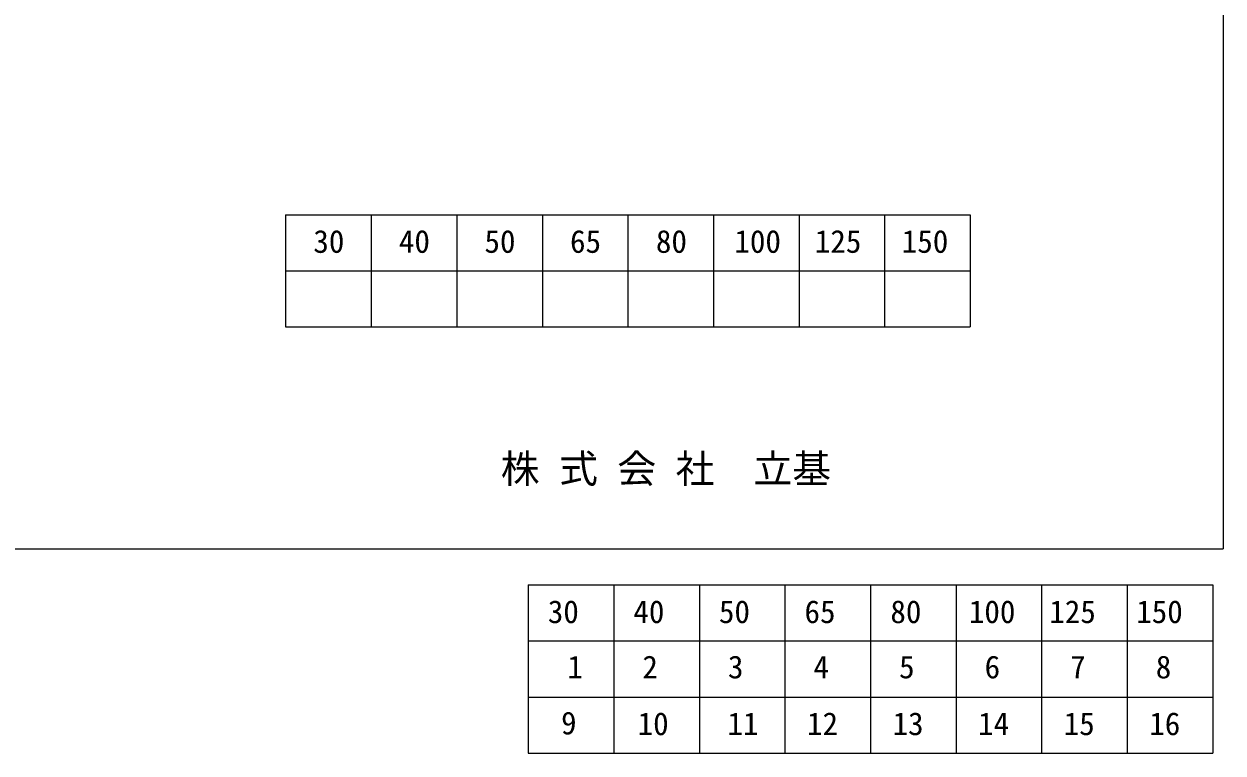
# Model space of a CAD drawing. Units: millimetres, scale not verified. Extents: x -6420 to 6420, y -3025 to 3025.
# Drawn here: x 4365 to 6420, y -3025 to -1776 of the extents above; entities that cross this region are included whole.
import ezdxf
from ezdxf.enums import TextEntityAlignment as Align

# ---------------------------------------------------------------- set-up
doc = ezdxf.new("R2010")
doc.units = ezdxf.units.MM
doc.header["$LTSCALE"] = 20
for name, color, linetype, lineweight in [('0-2_waku', 7, 'Continuous', 18), ('0-D_文字１', 7, 'Continuous', 18), ('1-4_文字２', 7, 'Continuous', 5)]:
    doc.layers.add(name, color=color, linetype=linetype, lineweight=lineweight)
doc.styles.add('ＭＳ ゴシック', font='')
doc.styles.get('ＭＳ ゴシック').set_extended_font_data('MS Gothic')

msp = doc.modelspace()

# ---------------------------------------------------------------- linework, layer by layer
at = {"layer": '0-2_waku'}
for p, q in [((6420, 3025.04), (6420, -2674.96)), ((6420, 2668.79), (6420, -2674.96)), ((4813.33, -2102.71), (4813.33, -2294.71)), ((4813.33, -2102.71), (4813.33, -2294.71)), ((4813.33, -2102.71), (4813.33, -2294.71)), ((4813.33, -2102.71), (4813.33, -2294.71)), ((4813.33, -2102.71), (5986.67, -2102.71)), ((4960, -2102.71), (4960, -2294.71)), ((5106.67, -2102.71), (5106.67, -2294.71)), ((5106.67, -2102.71), (5106.67, -2294.71)), ((5253.33, -2102.71), (5253.33, -2294.71)), ((5400, -2102.71), (5400, -2294.71)), ((5546.67, -2102.71), (5546.67, -2294.71)), ((5693.33, -2102.71), (5693.33, -2294.71)), ((5840, -2102.71), (5840, -2294.71)), ((5986.67, -2102.71), (5986.67, -2294.71)), ((4813.33, -2198.71), (5986.67, -2198.71)), ((4813.33, -2294.71), (5986.67, -2294.71)), ((-1740, -2674.96), (6420, -2674.96))]:
    msp.add_line(p, q, dxfattribs=at)
msp.add_lwpolyline([(-1740, 3025.04), (6420, 3025.04), (6420, -2674.96)], dxfattribs=at)
at = {"layer": '1-4_文字２'}
for p, q in [((5229.09, -2737.08), (5229.09, -2929.08)), ((5229.09, -2737.08), (5229.09, -2929.08)), ((5229.09, -2737.08), (5229.09, -2929.08)), ((5229.09, -2737.08), (5229.09, -2929.08)), ((5229.09, -2737.08), (6402.43, -2737.08)), ((5229.09, -2737.08), (5229.09, -2929.08)), ((5229.09, -2737.08), (5229.09, -2929.08)), ((5229.09, -2737.08), (5229.09, -2929.08)), ((5229.09, -2737.08), (5229.09, -2929.08)), ((5229.09, -2737.08), (6402.43, -2737.08)), ((5375.76, -2737.08), (5375.76, -2929.08)), ((5375.76, -2737.08), (5375.76, -2929.08)), ((5522.43, -2737.08), (5522.43, -2929.08)), ((5522.43, -2737.08), (5522.43, -2929.08)), ((5522.43, -2737.08), (5522.43, -2929.08)), ((5522.43, -2737.08), (5522.43, -2929.08)), ((5669.09, -2737.08), (5669.09, -2929.08)), ((5669.09, -2737.08), (5669.09, -2929.08)), ((5815.76, -2737.08), (5815.76, -2929.08)), ((5815.76, -2737.08), (5815.76, -2929.08)), ((5962.43, -2737.08), (5962.43, -2929.08)), ((5962.43, -2737.08), (5962.43, -2929.08)), ((6109.09, -2737.08), (6109.09, -2929.08)), ((6109.09, -2737.08), (6109.09, -2929.08)), ((6255.76, -2737.08), (6255.76, -2929.08)), ((6255.76, -2737.08), (6255.76, -2929.08)), ((6402.43, -2737.08), (6402.43, -2929.08)), ((6402.43, -2737.08), (6402.43, -2929.08)), ((5229.09, -2833.08), (6402.43, -2833.08)), ((5229.09, -2833.08), (6402.43, -2833.08)), ((5229.09, -2929.08), (6402.43, -2929.08)), ((5229.09, -2929.08), (6402.43, -2929.08)), ((5229.09, -2929.08), (5229.09, -3025.08)), ((5229.09, -2929.08), (5229.09, -3025.08)), ((5229.09, -2929.08), (5229.09, -3025.08)), ((5229.09, -2929.08), (5229.09, -3025.08)), ((5229.09, -2929.08), (6402.43, -2929.08)), ((5229.09, -2929.08), (5229.09, -3025.08)), ((5229.09, -2929.08), (5229.09, -3025.08)), ((5229.09, -2929.08), (5229.09, -3025.08)), ((5229.09, -2929.08), (5229.09, -3025.08)), ((5229.09, -2929.08), (6402.43, -2929.08)), ((5375.76, -2929.08), (5375.76, -3025.08)), ((5375.76, -2929.08), (5375.76, -3025.08)), ((5522.43, -2929.08), (5522.43, -3025.08)), ((5522.43, -2929.08), (5522.43, -3025.08)), ((5522.43, -2929.08), (5522.43, -3025.08)), ((5522.43, -2929.08), (5522.43, -3025.08)), ((5669.09, -2929.08), (5669.09, -3025.08)), ((5669.09, -2929.08), (5669.09, -3025.08)), ((5815.76, -2929.08), (5815.76, -3025.08)), ((5815.76, -2929.08), (5815.76, -3025.08)), ((5962.43, -2929.08), (5962.43, -3025.08)), ((5962.43, -2929.08), (5962.43, -3025.08)), ((6109.09, -2929.08), (6109.09, -3025.08)), ((6109.09, -2929.08), (6109.09, -3025.08)), ((6255.76, -2929.08), (6255.76, -3025.08)), ((6255.76, -2929.08), (6255.76, -3025.08)), ((6402.43, -2929.08), (6402.43, -3025.08)), ((6402.43, -2929.08), (6402.43, -3025.08)), ((5229.09, -3025.08), (6402.43, -3025.08)), ((5229.09, -3025.08), (6402.43, -3025.08))]:
    msp.add_line(p, q, dxfattribs=at)

# ---------------------------------------------------------------- texts
at = {"layer": '0-D_文字１', "style": 'ＭＳ ゴシック'}
for s, height, p in [('30', 39.1, (4860.75, -2179.55)), ('40', 39.1, (5007.42, -2179.55)), ('50', 39.1, (5154.08, -2179.55)), ('65', 39.1, (5300.75, -2179.55)), ('80', 39.1, (5447.96, -2179.55)), ('100', 39.1, (5582.46, -2179.55)), ('125', 39.1, (5720.31, -2179.55)), ('150', 39.1, (5869.33, -2179.55)), (' 株 式 会 社\u3000立基', 48.88, (5148.71, -2576.78))]:
    msp.add_text(s, height=height, dxfattribs=at).set_placement(p, align=Align.BOTTOM_LEFT)
at = {"layer": '1-4_文字２', "style": 'ＭＳ ゴシック'}
for s, p in [('30', (5262.63, -2814.17)), ('30', (5262.63, -2814.17)), ('40', (5409.3, -2814.17)), ('40', (5409.3, -2814.17)), ('50', (5555.96, -2814.17)), ('50', (5555.96, -2814.17)), ('65', (5702.63, -2814.17)), ('65', (5702.63, -2814.17)), ('80', (5849.84, -2814.17)), ('80', (5849.84, -2814.17)), ('100', (5984.34, -2814.17)), ('100', (5984.34, -2814.17)), ('125', (6122.19, -2814.17)), ('125', (6122.19, -2814.17)), ('150', (6271.21, -2814.17)), ('150', (6271.21, -2814.17)), ('1', (5296.16, -2908.89)), ('2', (5424.74, -2908.89)), ('3', (5571.41, -2908.89)), ('4', (5718.07, -2908.89)), ('5', (5864.74, -2908.89)), ('6', (6011.41, -2908.89)), ('7', (6158.07, -2908.89)), ('8', (6304.74, -2908.89)), ('9', (5285.4, -3004.89)), ('10', (5416.62, -3006.17)), ('11', (5570.62, -3006.17)), ('12', (5706.9, -3006.17)), ('13', (5853.56, -3006.17)), ('14', (6000.23, -3006.17)), ('15', (6146.9, -3006.17)), ('16', (6293.56, -3006.17))]:
    msp.add_text(s, height=39.1, dxfattribs=at).set_placement(p, align=Align.BOTTOM_LEFT)

doc.saveas('drawing.dxf')
